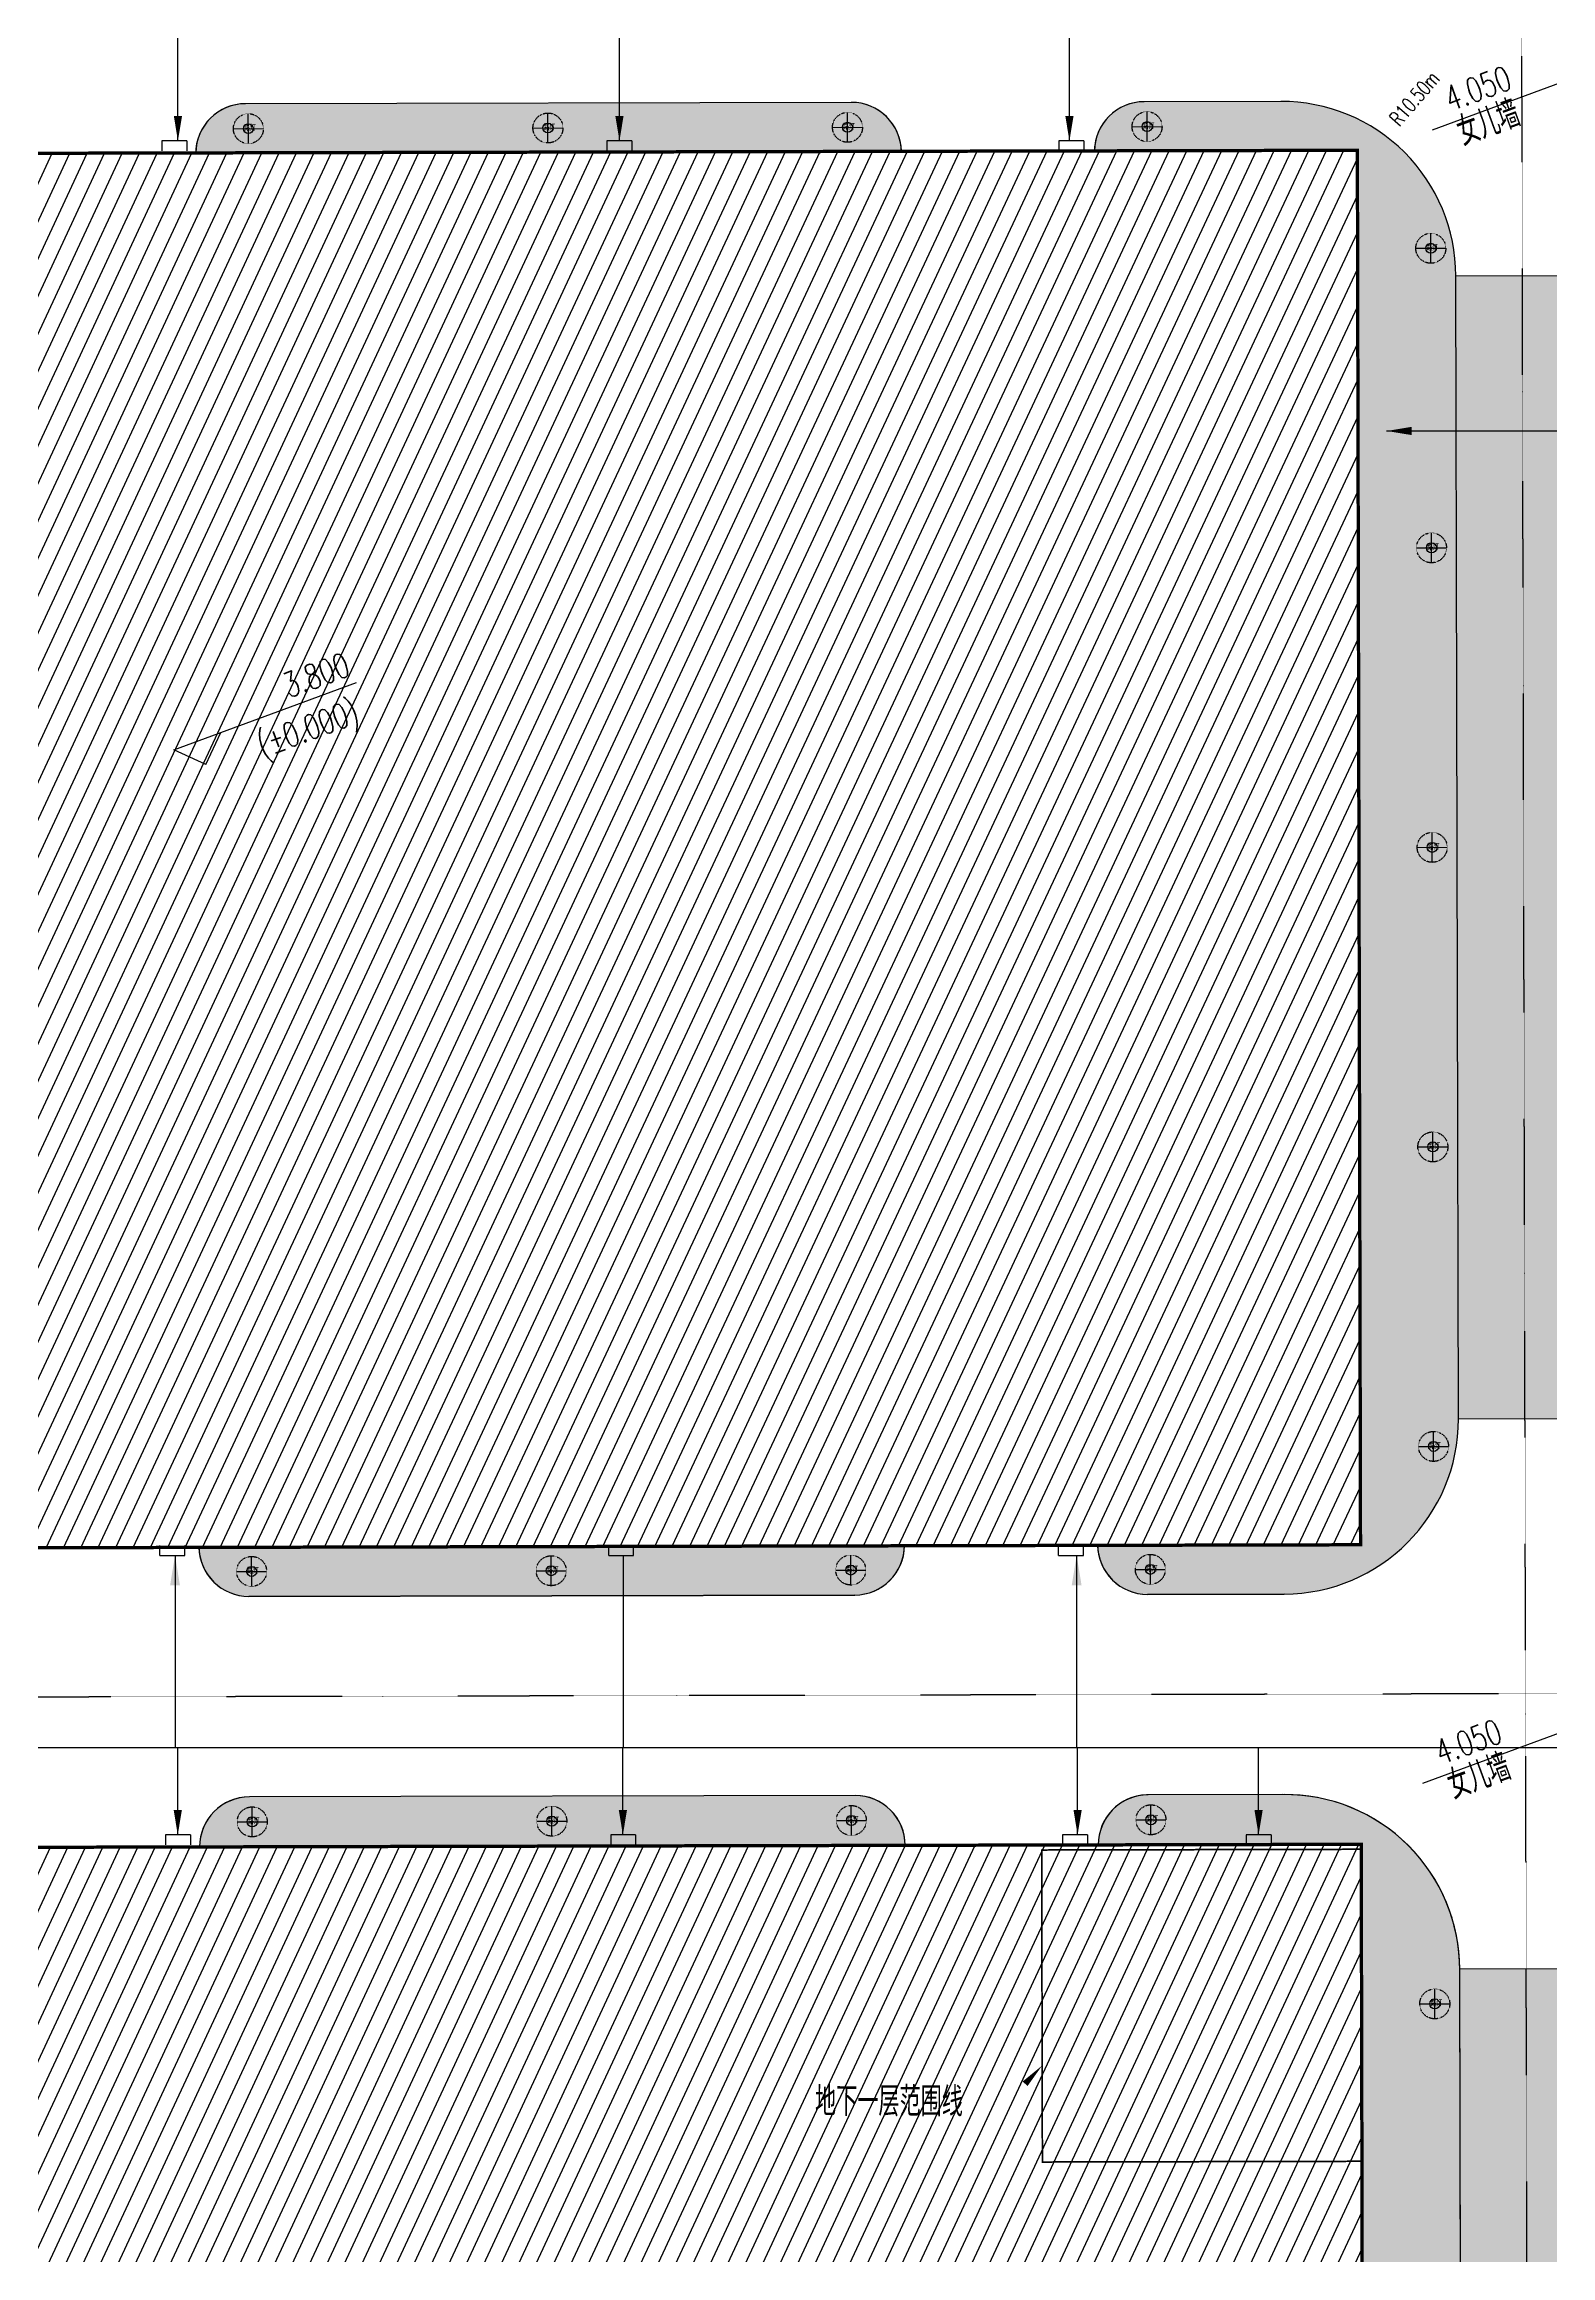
# Model space of a CAD drawing. Extents: x -23635 to 24049, y 82 to 60890.
# Drawn here: x -4968 to -4063, y 2604 to 3933 of the extents above; entities that cross this region are included whole.
import ezdxf
from ezdxf.xclip import XClip

# ---------------------------------------------------------------- set-up
doc = ezdxf.new("R2010")
doc.units = 0
doc.linetypes.add('DASH', pattern=[0.35, 0.25, -0.1])
doc.linetypes.add('DOTE', pattern=[2.4200000000000004, 2, -0.2, 0.02, -0.2])
for name, color, linetype in [('!ZN3-铝板幕墙-3', 3, 'Continuous'), ('A-AXIS-DOTE', 14, 'DOTE'), ('A-CURTAIN', 84, 'Continuous'), ('A-HATCH-1', 252, 'Continuous'), ('A-LIN-V', 9, 'Continuous'), ('A-STAIR', 150, 'Continuous'), ('AS-WALL', 40, 'Continuous'), ('DIM', 173, 'Continuous'), ('建-尺寸', 3, 'Continuous'), ('建-文字', 7, 'Continuous'), ('建-标高', 3, 'Continuous'), ('建-箭头', 3, 'Continuous'), ('总-标高', 3, 'Continuous'), ('黄', 40, 'Continuous')]:
    doc.layers.add(name, color=color, linetype=linetype)
doc.styles.add('A-DIM', font='SIMPLEX', dxfattribs={"bigfont": 'GBCBIG'})
doc.styles.add('A-STANDARD', font='SIMPLEX', dxfattribs={"bigfont": 'GBCBIG'})
doc.styles.add('DHTEXT-1', font='ROMANS.shx', dxfattribs={"width": 0.7, "bigfont": 'CHINESE.shx'})
doc.dimstyles.new('ZN10', dxfattribs={"dimscale": 10, "dimtxt": 2.5, "dimasz": 1.5, "dimexe": 1, "dimexo": 2, "dimgap": 0.9, "dimtad": 1, "dimdec": 0, "dimdsep": 46, "dimtxsty": 'DHTEXT-1', "dimblk": 'ARCHTICK', "dimcen": 2.5, "dimclrd": 173, "dimclre": 173, "dimclrt": 7, "dimazin": 2, "dimtfac": 1, "dimtix": 1, "dimtmove": 2, "dimatfit": 3, "dimfxl": 0, "dimarcsym": 0})
doc.dimstyles.new('ZN12', dxfattribs={"dimscale": 12, "dimtxt": 2.5, "dimasz": 1.5, "dimexe": 1, "dimexo": 2, "dimgap": 0.9, "dimtad": 1, "dimdec": 0, "dimdsep": 46, "dimtxsty": 'DHTEXT-1', "dimblk": 'ARCHTICK', "dimcen": 2.5, "dimclrd": 173, "dimclre": 173, "dimclrt": 7, "dimazin": 2, "dimtfac": 1, "dimtix": 1, "dimtmove": 2, "dimatfit": 3, "dimfxl": 0, "dimarcsym": 0})
pattern_1 = [(19.99999999999998, (440.107795715332, 194.2398300170898), (956.275963936384, 2050.740422578524), [240, -48, 64, -48, 240, -960]), (19.99999999999998, (348.5154342651367, 211.9834671020508), (956.275963936384, 2050.740422578524), [160, -120, 240, -120, 160, -800]), (19.99999999999998, (655.8504104614258, 1004.918022155762), (956.275963936384, 2050.740422578524), [200, -80, 200, -1120]), (19.99999999999998, (-205.3501281738281, 1032.003547668457), (956.275963936384, 2050.740422578524), [80, -160, 80, -1280]), (110, (-54.99931335449219, 1086.72677230835), (-2050.740422578524, 956.275963936384), [143.9999999999999, -1456]), (110, (724.3924865722656, 348.7915229797363), (-2050.740422578524, 956.275963936384), [159.9999999999999, -1440]), (110, (881.3766403198242, 1087.002857208252), (-2050.740422578524, 956.275963936384), [159.9999999999999, -1440]), (65.00000000000001, (925.3208694458008, 404.8966331481934), (-547.2322293314808, 1503.508193286057), [160, -2102.7416992]), (154.9999999999999, (534.4087371826172, 262.6162528991699), (-1503.508193286057, -547.2322293314808), [160, -2102.741699199999]), (83.43494882, (877.4794540405273, 395.9972076416016), (-547.2322292444445, 1503.508193285503), [160, -3417.7087632]), (95.96375653, (799.5678939819336, 376.1531410217285), (-547.2322291846804, 1503.508193052025), [159.9999999999999, -6436.969001599999]), (95.96375653, (956.5520477294922, 1114.364471435547), (-547.2322291846804, 1503.508193052025), [128, -6468.969001599999]), (95.96375653, (-24.92916107177734, 1097.671417236328), (-547.2322291846804, 1503.508193052025), [112, -6484.969001599998]), (124.03624347, (649.2170791625977, 321.4299125671387), (-547.2322292935037, 1503.508193012417), [160, -6436.9690016]), (124.03624347, (806.2012252807617, 1059.641246795654), (-547.2322292935037, 1503.508193012417), [128, -6468.9690016]), (124.03624347, (-85.06947326660156, 1075.782127380371), (-547.2322292935037, 1503.508193012417), [112, -6484.9690016]), (136.5650512, (576.7778244018555, 286.5507621765137), (-547.2322299226216, 1503.508193038666), [159.9999999999999, -3417.706876319999])]
pattern_2 = [(65.20025663620596, (-36924610921.46326, -17187446792.21843), (-864.6598378389605, 399.5242355956683), [])]

# ---------------------------------------------------------------- blocks, each defined once
blk = doc.blocks.new('GGRrrrr')
at = {"layer": 'A-CURTAIN'}
h = blk.add_hatch(dxfattribs=at)
h.set_pattern_fill('草坪或沼泽', color=256, scale=400, angle=19.99999999999998)
h.set_pattern_definition([(19.99999999999998, (440.107795715332, 194.2398300170898), (956.2759639363836, 2050.740422578524), [240, -48, 64, -48, 240, -960]), (19.99999999999998, (348.5154342651367, 211.9834671020508), (956.2759639363836, 2050.740422578524), [160, -120, 240, -120, 160, -800]), (19.99999999999998, (655.8504104614258, 1004.918022155762), (956.2759639363836, 2050.740422578524), [200, -80, 200, -1120]), (19.99999999999998, (-205.3501281738281, 1032.003547668457), (956.2759639363836, 2050.740422578524), [80, -160, 80, -1280]), (110, (-54.99931335449219, 1086.72677230835), (-2050.740422578524, 956.2759639363836), [143.9999999999999, -1456]), (110, (724.3924865722656, 348.7915229797363), (-2050.740422578524, 956.2759639363836), [159.9999999999999, -1440]), (110, (881.3766403198242, 1087.002857208252), (-2050.740422578524, 956.2759639363836), [159.9999999999999, -1440]), (65.00000000000001, (925.3208694458008, 404.8966331481934), (-547.2322293314807, 1503.508193286057), [160, -2102.7416992]), (154.9999999999999, (534.4087371826172, 262.6162528991699), (-1503.508193286057, -547.2322293314807), [160, -2102.741699199999]), (83.43494882, (877.4794540405273, 395.9972076416016), (-547.2322292444445, 1503.508193285503), [160, -3417.7087632]), (95.96375653, (799.5678939819336, 376.1531410217285), (-547.2322291846804, 1503.508193052025), [159.9999999999999, -6436.969001599999]), (95.96375653, (956.5520477294922, 1114.364471435547), (-547.2322291846804, 1503.508193052025), [128, -6468.969001599999]), (95.96375653, (-24.92916107177734, 1097.671417236328), (-547.2322291846804, 1503.508193052025), [112, -6484.969001599998]), (124.03624347, (649.2170791625977, 321.4299125671387), (-547.2322292935037, 1503.508193012417), [160, -6436.9690016]), (124.03624347, (806.2012252807617, 1059.641246795654), (-547.2322292935037, 1503.508193012417), [128, -6468.9690016]), (124.03624347, (-85.06947326660156, 1075.782127380371), (-547.2322292935037, 1503.508193012417), [112, -6484.9690016]), (136.5650512, (576.7778244018555, 286.5507621765137), (-547.232229922622, 1503.508193038667), [159.9999999999999, -3417.706876319999])])
edge = h.paths.add_edge_path()
edge.add_line((1391002.783584595, 755446.1334381104), (1391033.862896324, 755969.2298610318))
edge.add_line((1391033.86289978, 755969.2298622131), (1391484.60933056, 764440.2374043328))
edge.add_line((1391484.609329224, 764440.2374038696), (1391240.917746339, 828322.242167785))
edge.add_line((1391240.917747498, 828322.2421684265), (1380155.065434195, 839501.1268444082))
edge.add_line((1380155.065429688, 839501.1268424988), (1355268.395031075, 841206.093397873))
edge.add_line((1355268.39503479, 841206.0933990479), (1335554.387081419, 846064.8888675765))
edge.add_line((1335554.387077332, 846064.8888664246), (1262206.239214119, 851089.9137592164))
edge.add_line((1262206.239219666, 851089.9137611389), (1173161.430034699, 554852.1791891612))
edge.add_line((1173161.430030823, 554852.1791877747), (1173522.489795612, 554879.6278408373))
edge.add_line((1173522.4897995, 554879.6278419495), (1259298.694751966, 840247.1814245735))
edge.add_line((1259298.694747925, 840247.1814231873), (1260664.251583645, 840250.287743258))
edge.add_line((1260664.251579285, 840250.2877464294), (1260650.720505403, 845748.0085758491))
edge.add_line((1260650.72051239, 845748.0085716248), (1335651.042472096, 845918.1516353745))
edge.add_line((1335651.042472839, 845918.151638031), (1335663.543034486, 840420.7167655955))
edge.add_line((1335663.543029785, 840420.7167663574), (1342663.498677632, 840436.620142065))
edge.add_line((1342663.498680115, 840436.6201400757), (1342656.698541388, 843434.4194341273))
edge.add_line((1342656.698539734, 843434.4194335938), (1345656.684828249, 843441.2245361431))
edge.add_line((1345656.684829712, 843441.2245368958), (1345663.514863657, 840443.5152480957))
edge.add_line((1345663.514862061, 840443.515247345), (1365660.002805453, 840488.87754378))
edge.add_line((1365660.002807617, 840488.8775444031), (1374552.106933233, 839873.2337869616))
edge.add_arc((1367357.655082703, 824128.4532546997), 17310.63983173795, 5.5802626876526915, 65.44234737564938, ccw=False)
edge.add_line((1384586.259040833, 825811.7408561707), (1385552.940604924, 825812.0992239242))
edge.add_line((1385552.940605164, 825812.0992240906), (1390246.63666195, 825822.7249858105))
edge.add_line((1390246.636665344, 825822.72498703), (1390404.911168448, 755445.2751032704))
edge.add_line((1390404.911170959, 755445.2751045227), (1391002.783589707, 755446.1334401162))
h = blk.add_hatch(dxfattribs=at)
h.set_pattern_fill('草坪或沼泽', color=256, scale=400, angle=19.99999999999998)
h.set_pattern_definition(pattern_1)
edge = h.paths.add_edge_path()
edge.add_line((1340673.053886414, 726131.8710365295), (1304273.147523377, 726049.3024029064))
edge.add_arc((1304280.257789612, 723048.5780677795), 3000.732761440782, 90.13576303030504, 179.160840893651)
edge.add_line((1301279.846862793, 723092.5254974365), (1343679.737787056, 723188.7043322843))
edge.add_arc((1340679.557159424, 723131.1453666687), 3000.732717909149, 1.099094208299572, 90.12417308169158)
h = blk.add_hatch(dxfattribs=at)
h.set_pattern_fill('草坪或沼泽', color=256, scale=400, angle=19.99999999999998)
h.set_pattern_definition(pattern_1)
edge = h.paths.add_edge_path()
edge.add_arc((1358469.977905273, 639472.7920036316), 3000.732754356062, 181.0990950428701, 270.1245664520083)
edge.add_line((1358476.501800537, 636472.0663452148), (1366676.015941844, 636490.6453150914))
edge.add_arc((1366652.198074341, 646990.6183128357), 10500.00001398691, 270.12996803641, 360.1299660173261)
edge.add_line((1377152.171073914, 647014.4358100891), (1376996.336584259, 715714.259066583))
edge.add_arc((1366496.363571167, 715690.4415550232), 10500.00001027827, 0.1299660955623371, 90.12996813546087)
edge.add_line((1366472.545707703, 726190.414554596), (1358273.008517743, 726171.8149086899))
edge.add_arc((1358280.118545532, 723171.0912055969), 3000.732125477395, 90.13575865291708, 179.1612463305892)
edge.add_line((1355279.707946777, 723215.0173950195), (1371079.667372906, 723250.8576423869))
edge.add_line((1371079.667350769, 723250.8576393127), (1371269.756590032, 639451.073230685))
edge.add_line((1371269.756591797, 639451.0732307434), (1355469.79724155, 639415.2329980853))
h = blk.add_hatch(dxfattribs=at)
h.set_pattern_fill('草坪或沼泽', color=256, scale=400, angle=19.99999999999998)
h.set_pattern_definition(pattern_1)
edge = h.paths.add_edge_path()
edge.add_arc((1340869.416442871, 639432.8670730591), 3000.732488331771, 270.1357586946323, 359.1608460612784)
edge.add_line((1343869.827095032, 639388.9199180603), (1301469.936208466, 639292.7410691375))
edge.add_arc((1304482.113044739, 639362.5552558899), 3012.985795239498, 181.3277248735228, 269.8959357143729)
edge.add_line((1304476.640686035, 636349.5744285583), (1340876.52647743, 636432.1430073141))
h = blk.add_hatch(dxfattribs=at)
h.set_pattern_fill('草坪或沼泽', color=256, scale=400, angle=19.99999999999998)
h.set_pattern_definition(pattern_1)
edge = h.paths.add_edge_path()
edge.add_arc((1340910.665458679, 621382.1611061096), 3000.000032491627, 0.1303622008561954, 90.01041753989271)
edge.add_line((1340910.120002747, 624382.1610908508), (1304510.221264935, 624299.5989977652))
edge.add_arc((1304510.779785156, 621299.578414917), 3000.020633575555, 90.01066680074346, 180.1293045809646)
edge.add_line((1301510.766784668, 621292.8080024719), (1343910.6577286, 621388.9868501455))
h = blk.add_hatch(dxfattribs=at)
h.set_pattern_fill('草坪或沼泽', color=256, scale=400, angle=19.99999999999998)
h.set_pattern_definition(pattern_1)
edge = h.paths.add_edge_path()
edge.add_arc((1366854.08354187, 557567.3064079285), 10500.95958867027, 276.7299927720031, 359.7136384216881)
edge.add_line((1377354.912010193, 557514.8233337402), (1377227.296795576, 613895.1785001811))
edge.add_arc((1366726.211540222, 613939.9874267578), 10501.18082145006, 359.7555160636466, 450.6703696211316)
edge.add_line((1366603.3489151, 624440.4494819641), (1358403.815305169, 624421.84987187))
edge.add_arc((1358513.579162598, 621420.9000549316), 3002.956530078024, 92.09473824480673, 180.1068492148898)
edge.add_line((1355510.627868652, 621415.2999305725), (1371310.587276265, 621451.1401619813))
edge.add_line((1371310.587272644, 621451.1401634216), (1371476.631944446, 548251.2558653583))
edge.add_line((1371476.631950378, 548251.2558631897), (1355676.334831895, 548215.403894989))
edge.add_line((1355676.334831238, 548215.4038963318), (1355678.849491072, 547255.2565739391))
edge.add_arc((1357184.369812012, 547261.123123169), 1505.531773620441, 180.2232627455438, 273.2156327615923)
edge.add_line((1357268.821014404, 545757.9618110657), (1368084.697529821, 547138.7043205072))
for points in [[(1340673.053886414, 726131.8710365295), (1304273.147521973, 726049.3024024963, 0.4092385442458439), (1301279.846862793, 723092.5254974365), (1343679.737785339, 723188.7043304443, 0.4092385493910953)], [(1355469.797241211, 639415.2329978943, 0.4092405489993675), (1358476.501800537, 636472.0663452148), (1366676.015937805, 636490.6453132629, 0.4142135520516368), (1377152.171073914, 647014.4358100891), (1376996.336585999, 715714.2590675354, 0.4142135728009565), (1366472.545707703, 726190.414554596), (1358273.008514404, 726171.814907074, 0.4092406318726323), (1355279.707946777, 723215.0173950195), (1371079.667350769, 723250.8576393127), (1371269.756591797, 639451.0732307434)], [(1340876.526481628, 636432.1430091858, 0.4092385926563766), (1343869.827095032, 639388.9199180603), (1301469.936210632, 639292.7410697937, 0.4069131229799161), (1304476.640686035, 636349.5744285583)], [(1343910.657730103, 621388.9868507385, 0.4136005439757319), (1340910.120002747, 624382.1610908508), (1304510.221229553, 624299.5990028381, 0.4148201630166241), (1301510.766784668, 621292.8080024719)], [(1368084.697525024, 547138.7043190002, 0.3787845087038603), (1377354.912010193, 557514.8233337402), (1377227.296798706, 613895.1785011292, 0.4188980193903414), (1366603.3489151, 624440.4494819641), (1358403.815307617, 624421.8498725891, 0.4040876973420625), (1355510.627868652, 621415.2999305725), (1371310.587272644, 621451.1401634216), (1371476.631950378, 548251.2558631897), (1355676.334831238, 548215.4038963318), (1355678.849487305, 547255.2565727234, 0.4295944692160906), (1357268.821014404, 545757.9618110657)]]:
    blk.add_lwpolyline(points, format="xyb", close=True, dxfattribs=at)
blk = doc.blocks.new('G$C8544DC05')
at = {"layer": 'A-AXIS-DOTE'}
for points in [[(-5.21540641784668e-08, -1.949999995529652), (-7.450580596923828e-09, -1.049999989569187)], [(-0.4500000402331352, -1.499999985098839), (0.4499999657273293, -1.49999999627471)]]:
    blk.add_lwpolyline(points, dxfattribs=at)
at = {"layer": 'A-LIN-V', "linetype": 'DASH', "ltscale": 0.001}
blk.add_circle((-3.725290298461914e-08, -1.49999999627471), 0.4500000024073871, dxfattribs=at)
at = {"layer": 'A-LIN-V'}
blk.add_circle((-3.725290298461914e-08, -1.49999999627471), 0.1500000024073871, dxfattribs=at)
at = {"layer": '建-文字', "style": 'A-STANDARD'}
blk.add_text('路灯', height=0.1762962962962963, dxfattribs=at).set_placement((-0.1305496512187852, -1.571952423734797))
blk = doc.blocks.new('rrrrrrrrrrrrrrrr')
at = {"layer": 'A-HATCH-1'}
h = blk.add_hatch(dxfattribs=at)
h.set_pattern_fill('编织金属网', color=256, scale=3000)
h.set_pattern_definition([(90, (300, 900), (-1200, 1800), [300, -3300]), (90, (600, 900), (-1200, 1800), [300, -3300]), (45, (300, 1200), (-5999.999999999809, -5399.99999999985), [2121.32034355962, -8061.017305526399]), (135, (600, 1200), (-5999.999999999807, 5399.99999999985), [2121.32034355962, -8061.017305526399])])
h.paths.add_polyline_path([(40588326766.95834, 3380429630.937966), (40588256321.38605, 3380455368.485463), (40588254434.74007, 3380450204.595783), (40588324880.26842, 3380424466.929785)])
h.paths.add_polyline_path([(40588342324.13419, 3380329280.830398), (40588347490.13212, 3380327393.380685), (40588371065.92594, 3380391920.921593), (40588365899.92809, 3380393808.371278), (40588342324.13427, 3380329280.830368)], is_closed=False)
h.paths.add_polyline_path([(40588308203.55444, 3380219865.035484), (40588315924.94431, 3380240998.661614), (40588316864.21605, 3380240655.489169), (40588331963.81348, 3380281983.471902), (40588325858.54319, 3380284214.094292), (40588303037.55853, 3380221752.484622)])
h.paths.add_polyline_path([(40588273800.49241, 3380125702.984636), (40588294390.85445, 3380182059.323965), (40588289224.85732, 3380183946.773546), (40588268634.49524, 3380127590.434074)])
h.paths.add_polyline_path([(40588123180.35559, 3380179894.848302), (40588089539.62916, 3380189554.118116), (40588088022.61295, 3380184270.744923, 0.005122832545512191), (40588088317.15343, 3380184182.897159), (40588120994.03511, 3380174800.376338, 0.02905026545590285), (40588121673.63083, 3380174647.317626)])
h = blk.add_hatch(dxfattribs=at)
h.set_pattern_fill('S形人行道砖', color=256, scale=2000)
h.set_pattern_definition([(0, (0, 0), (3000, 1000), [2000, -6000]), (90, (0, 0), (-2000, 2000), [2000, -6000]), (45, (0, 2000), (3000.000000057074, 1000.000000019025), [1414.4, -4242.4, 1414.4, -4242.5084984])])
h.paths.add_polyline_path([(40588080466.29776, 3380207612.947364), (40588252557.11366, 3380436566.106614), (40588246162.15751, 3380441372.824391), (40588074071.34161, 3380212419.665152)])
h.paths.add_polyline_path([(40588357551.6507, 3380394270.803479), (40588331951.16237, 3380324201.622723), (40588339465.34097, 3380321456.241163), (40588365899.92809, 3380393808.371278), (40588358117.88198, 3380396651.620718, -0.05846643036177237)])
h.paths.add_polyline_path([(40588320609.30454, 3380293158.672472), (40588297033.33985, 3380228630.663898), (40588304547.51823, 3380225885.282366), (40588328123.48275, 3380290413.291053)])
h.paths.add_polyline_path([(40588266345.49557, 3380144637.261932), (40588273859.67415, 3380141891.880311), (40588293205.6886, 3380194842.409006), (40588285691.51013, 3380197587.790587)])
at = {"layer": 'A-STAIR'}
for p, q in [((40588290117.43977, 3380315478.029285), (40588255927.9268, 3380327969.514449)), ((40588297033.33984, 3380228630.663899), (40588320609.30454, 3380293158.672472)), ((40588259334.85838, 3380231225.320208), (40588225145.3454, 3380243716.805376)), ((40588255199.62776, 3380219907.088561), (40588221010.11364, 3380232398.57414)), ((40588279432.43566, 3380211053.386527), (40588271730.82084, 3380213867.249581)), ((40588266345.49557, 3380144637.261932), (40588285691.51013, 3380197587.790587)), ((40588285691.51013, 3380197587.790587), (40588293205.89932, 3380194842.332016))]:
    blk.add_line(p, q, dxfattribs=at)
for points in [[(40588241185.03974, 3380330162.037781), (40588252080.59885, 3380326181.234803)], [(40588291905.74584, 3380311630.713623), (40588302801.30493, 3380307649.910652)], [(40588314350.25816, 3380306624.345335), (40588306648.63992, 3380309438.209633)], [(40588320609.30454, 3380293158.672471), (40588328123.48275, 3380290413.291053)], [(40588212460.37915, 3380251541.915295), (40588223355.94148, 3380247561.111139)], [(40588206267.22774, 3380234591.097063), (40588217162.78571, 3380230610.294501)], [(40588263182.19337, 3380233013.619199), (40588274077.75249, 3380229032.816218)], [(40588297033.33985, 3380228630.663898), (40588304547.51823, 3380225885.282366)], [(40588283567.66744, 3380222371.617749), (40588275866.07085, 3380225185.474139)], [(40588256987.93383, 3380216059.772908), (40588267883.4929, 3380212078.969944)]]:
    blk.add_lwpolyline(points, dxfattribs=at)
for centre, radius, start, end in [((40588254898.40878, 3380325151.697442), 2999.999999999999, 69.92931777202892, 159.9293180575944), ((40588289087.92177, 3380312660.212278), 2999.999999999999, 339.9301049047636, 69.93010506350228), ((40588305619.11486, 3380306620.373286), 2999.999999999999, 69.92931792764244, 159.9293180575944), ((40588310746.94514, 3380296761.985845), 10500, 339.9297094339514, 69.92971145222752), ((40588226174.8634, 3380246534.622372), 2999.999999999999, 159.9301049047636, 249.9301050635023), ((40588219980.59563, 3380229580.757133), 2999.999999999999, 69.92931808325595, 159.9293180575944), ((40588260364.37639, 3380234043.13721), 2999.999999999999, 249.9293182388695, 339.9293180575943), ((40588276895.57657, 3380228003.317568), 2999.999999999999, 159.9301049047636, 249.9301050635023), ((40588287170.98046, 3380232233.977279), 10500, 249.9297114522275, 339.9297094339514), ((40588254170.10975, 3380217089.271554), 2999.999999999999, 339.9301049047636, 69.93010506350228), ((40588270701.30283, 3380211049.432574), 2999.999999999999, 69.92931777202892, 159.9293180575944), ((40588275829.12263, 3380201191.027012), 10500, 339.9297094339514, 69.9297114077665)]:
    blk.add_arc(centre, radius, start, end, dxfattribs=at)
at = {"layer": '黄', "linetype": 'DASH', "ltscale": 10}
for p, q in [((40588270098.28306, 3380143252.796949), (40588361360.47707, 3380393039.718324)), ((40588311087.5479, 3380205902.41041), (40588125031.82763, 3380273879.753901))]:
    blk.add_line(p, q, dxfattribs=at)
blk = doc.blocks.new('20250902102241')
at = {"layer": 'A-HATCH-1'}
h = blk.add_hatch(dxfattribs=at)
h.set_pattern_fill('ANSI31', color=256, scale=599.9999999999999, angle=20.20025663620597)
h.set_pattern_definition(pattern_2)
h.paths.add_polyline_path([(-205075.5594940223, 97527.99650955014), (-205115.5129852332, 115141.2200813293), (-183790.6128387488, 181376.4943008423), (-47266.05546570197, 181686.1831550598), (-47075.96616363898, 97886.39876556396)])
h = blk.add_hatch(dxfattribs=at)
h.set_pattern_fill('ANSI31', color=256, scale=599.9999999999999, angle=20.20025663620597)
h.set_pattern_definition(pattern_2)
h.paths.add_polyline_path([(-232612.0823822059, 25428.56494522095), (-232568.6130218543, 6265.345321653411), (-46869.09087372199, 6686.581367492676), (-47035.13555908576, 79886.44503020868), (-215201.8101730384, 79504.98002624325)])
at = {"layer": '!ZN3-铝板幕墙-3', "ltscale": 2000}
for p, q in [((-117607.0367031359, 182246.2189400373), (-119107.0365981561, 182246.2189400373)), ((-119107.0365981561, 182246.2189400373), (-119107.0365981561, 181645.4818801098)), ((-117607.0367031359, 182246.2189400373), (-117607.0367031359, 181645.4818801098)), ((-90861.14185505139, 182246.2189400373), (-92361.14175007155, 182246.2189400373)), ((-92361.14175007155, 182246.2189400373), (-92361.14175007155, 181645.4818801098)), ((-90861.14185505139, 182246.2189400373), (-90861.14185505139, 181645.4818801098)), ((-63708.9794809256, 182246.2189400373), (-65208.97937594575, 182246.2189400373)), ((-65208.97937594575, 182246.2189400373), (-65208.97937594575, 181645.4818801098)), ((-63708.9794809256, 182246.2189400373), (-63708.9794809256, 181645.4818801098)), ((-119219.328672459, 97248.30343290404), (-119219.328672459, 97849.04049283158)), ((-119219.328672459, 97248.30343290404), (-117719.3287774388, 97248.30343290404)), ((-117719.3287774388, 97248.30343290404), (-117719.3287774388, 97849.04049283158)), ((-92252.35425920537, 97248.30343290404), (-92252.35425920537, 97849.04049283158)), ((-92252.35425920537, 97248.30343290404), (-90752.35436418522, 97248.30343290404)), ((-90752.35436418522, 97248.30343290404), (-90752.35436418522, 97849.04049283158)), ((-65219.32867251043, 97248.30343290404), (-65219.32867251043, 97849.04049283158)), ((-65219.32867251043, 97248.30343290404), (-63719.32877749027, 97248.30343290404)), ((-63719.32877749027, 97248.30343290404), (-63719.32877749027, 97849.04049283158)), ((-117376.1167685291, 80446.48082193977), (-118876.1166635493, 80446.48082193977)), ((-118876.1166635493, 80446.48082193977), (-118876.1166635493, 79845.74376201222)), ((-117376.1167685291, 80446.48082193977), (-117376.1167685291, 79845.74376201222)), ((-90630.22192044457, 80446.48082193977), (-92130.22181546473, 80446.48082193977)), ((-92130.22181546473, 80446.48082193977), (-92130.22181546473, 79845.74376201222)), ((-90630.22192044457, 80446.48082193977), (-90630.22192044457, 79845.74376201222)), ((-63478.05954631878, 80446.48082193977), (-64978.05944133893, 80446.48082193977)), ((-64978.05944133893, 80446.48082193977), (-64978.05944133893, 79845.74376201222)), ((-63478.05954631878, 80446.48082193977), (-63478.05954631878, 79845.74376201222)), ((-52451.3685370711, 80446.48082193977), (-53951.36843209126, 80446.48082193977)), ((-53951.36843209126, 80446.48082193977), (-53951.36843209126, 79845.74376201222)), ((-52451.3685370711, 80446.48082193977), (-52451.3685370711, 79845.74376201222))]:
    blk.add_line(p, q, dxfattribs=at)
at = {"layer": 'AS-WALL', "color": 20, "true_color": 0xf72408, "const_width": 200.0000000000001}
for points in [[(-205075.5594940223, 97527.99650955014), (-205115.5129852332, 115141.2200813293), (-183790.6128387488, 181376.4943008423), (-47266.05546570197, 181686.1831550598), (-47075.96616363898, 97886.39876556396)], [(-232612.0823822059, 25428.56494522095), (-232568.6130218543, 6265.345321653411), (-46869.09087372199, 6686.581367492676), (-47035.13555908576, 79886.44503020868), (-215201.8101730384, 79504.98002624325)]]:
    blk.add_lwpolyline(points, close=True, dxfattribs=at)
at = {"layer": 'AS-WALL', "color": 20, "linetype": 'DASH', "ltscale": 5, "true_color": 0xf72408, "const_width": 99.99999999999999}
blk.add_lwpolyline([(-66191.87384796515, 60792.94139098935), (-46991.92324829474, 60836.49407195859), (-47034.45491791144, 79586.34183120728), (-66234.40552521124, 79542.78915405087)], close=True, dxfattribs=at)
at = {"layer": '建-尺寸'}
blk.add_lwpolyline([(-42003.43009948917, 185676.3809013348, 0, 0, 0), (-44706.61489868537, 182537.0002174359, 198, 0, 0), (-45098.11458588019, 182082.3267059308, 0, 0, 0)], format="xyseb", dxfattribs=at)
at = {"layer": '建-标高'}
for p, q in [((-34575.40341186896, 185922.3995132446), (-42779.88756561652, 182903.6953849792)), ((-35144.01958465949, 86560.7270317059), (-43348.50373840705, 83542.02290725522))]:
    blk.add_line(p, q, dxfattribs=at)
at = {"layer": '建-箭头'}
blk.add_lwpolyline([(-79722.54267120734, 62944.63578414731, 0, 0, 0), (-69656.67736053653, 62906.61089324765, 0, 0, 0), (-66205.02548981085, 66590.76400756836, 0, 400, 0), (-67230.5826339759, 65496.12592696957, 0, 0, 0)], format="xyseb", dxfattribs=at)
at = {"layer": '总-标高'}
for p, q in [((-118376.0837707557, 145658.8373680096), (-107395.7334976234, 149698.8754806519)), ((-116450.3929595985, 144769.0537605286), (-115560.6093444861, 146694.7445793152)), ((-116450.3929595985, 144769.0537605286), (-118376.0837707557, 145658.8373680096))]:
    blk.add_line(p, q, dxfattribs=at)
blk.add_blockref('GGRrrrr', (-1418345.7228241, -541564.6744804382))
at = {"layer": 'A-LIN-V', "rotation": 20.20025663620597}
blk.add_blockref('rrrrrrrrrrrrrrrr', (-36924610921.46326, -17187446792.21843), dxfattribs=at)
at = {"layer": 'A-LIN-V', "xscale": 2000, "yscale": 2000, "zscale": 2000, "rotation": 0.1299708862820425}
for p in [(-113908.5795822181, 185985.0037498474), (-95908.62589264289, 186025.8343925457), (-77908.6721954383, 186066.6650276184), (-59908.71851349249, 186107.4956665039), (-42859.48889160529, 178796.1920547467), (-42818.65812683478, 160796.2383613568), (-42777.82744598761, 142796.2846717816), (-42736.99681091681, 124796.3309822083), (-42696.16617584601, 106796.3772926331), (-113711.9120101966, 99285.22681045532), (-95711.958312992, 99326.05745315552), (-77712.00462341681, 99366.88808440976), (-59712.05093383975, 99407.71872711182), (-113677.7730636634, 84235.26552963257), (-95677.8193740882, 84276.09617233276), (-77677.865684513, 84316.926803587), (-59677.91199493781, 84357.75744628906), (-42620.17584991828, 73296.46347808838)]:
    blk.add_blockref('G$C8544DC05', p, dxfattribs=at)
at = {"layer": '建-尺寸', "color": 7, "style": 'A-DIM', "width": 0.7058823529411765}
blk.add_text('R10.50m', height=892.4999999999999, rotation=49.2696898580263, dxfattribs=at).set_placement((-44737.3157424964, 183081.8056297302))
at = {"layer": '建-标高', "color": 7, "style": 'A-STANDARD', "width": 0.7058823529411765}
for p in [(-41672.67912292853, 184013.9619636517), (-42241.29528808966, 84652.2894859314)]:
    blk.add_text('4.050', height=1487.5, rotation=20.20026887154066, dxfattribs=at).set_placement(p)
at = {"layer": '建-标高', "color": 7, "style": 'A-STANDARD'}
for p in [(-40887.11615753546, 181878.8938560486), (-41455.7323226966, 82517.22137451172)]:
    blk.add_text('女儿墙', height=1762.962962962963, rotation=20.20026887154066, dxfattribs=at).set_placement(p)
at = {"layer": '建-箭头', "color": 7, "style": 'A-STANDARD'}
blk.add_text('地下一层范围线', height=1762.962962962963, rotation=359.7835098356153, dxfattribs=at).set_placement((-79856.30231476203, 63567.36772918329))
at = {"layer": '总-标高', "color": 7, "style": 'A-STANDARD', "width": 0.7058823529411765}
for s, p in [('3.800', (-111471.7568969764, 148758.5785331726)), ('(%%P0.000)', (-113031.6433486976, 145178.9340095501))]:
    blk.add_text(s, height=1487.5, rotation=20.20026887154066, dxfattribs=at).set_placement(p)
blk = doc.blocks.new('_ArchTick')
at = {"color": 0, "linetype": 'ByBlock', "const_width": 0.4}
blk.add_lwpolyline([(-0.5, -0.5), (0.5, 0.5)], dxfattribs=at)

msp = doc.modelspace()

# ---------------------------------------------------------------- linework, layer by layer
at = {"layer": 'DIM'}
msp.add_lwpolyline([(-5701.902627307852, 2909.020953571424), (-3706.287602367811, 2909.020953571424), (-3291.390004223213, 2909.020953571424)], dxfattribs=at)

# ---------------------------------------------------------------- block references
at = {"ltscale": 1000}
ref = msp.add_blockref('20250902102241', (-3706.609688832621, 2052.015774187157), dxfattribs=dict(at, xscale=0.01, yscale=0.01, zscale=0.01))
XClip(ref).set_block_clipping_path([(-317074.07456316054, -93445.78059718944), (132623.15832491964, 357657.83471546136)])

# ---------------------------------------------------------------- leaders
at = {"layer": 'DIM', "ltscale": 120}
for points in [[(-4887.947978749356, 3874.47796358753), (-4887.947978749356, 3946.518691584468)], [(-4622.649583817875, 3874.47796358753), (-4622.649583817875, 3946.518691584468)], [(-4352.275463241568, 3874.47796358753), (-4352.275463241568, 3946.518691584468)], [(-4888.042062833905, 2856.480582406555), (-4888.042062833905, 2909.020953571424)], [(-4620.588013336062, 2856.480582406555), (-4620.588013336062, 2909.020953571424)], [(-4347.370263332501, 2856.480582406555), (-4347.370263332501, 2909.020953571424)], [(-4238.623373678432, 2856.480582406555), (-4238.623373678432, 2909.020953571424)]]:
    msp.add_leader(points, dimstyle='ZN10', dxfattribs=at)
at = {"layer": 'DIM'}
msp.add_leader([(-4161.662915712222, 3700.20695043914), (-3706.287602367811, 3700.20695043914), (-3291.390004223213, 3700.20695043914)], dimstyle='ZN10', dxfattribs=at)
at = {"layer": 'DIM', "ltscale": 120}
for points in [[(-4889.695493700182, 3024.498808516198), (-4889.695493700182, 2909.020953571424)], [(-4620.330402920222, 3024.498808516198), (-4620.330402920222, 2909.020953571424)], [(-4347.938222749358, 3024.498808516198), (-4347.938222749358, 2909.020953571424)]]:
    msp.add_leader(points, dimstyle='ZN12', override={"dimgap": 0.9, "dimtad": 0}, dxfattribs=at)

doc.saveas('drawing.dxf')
